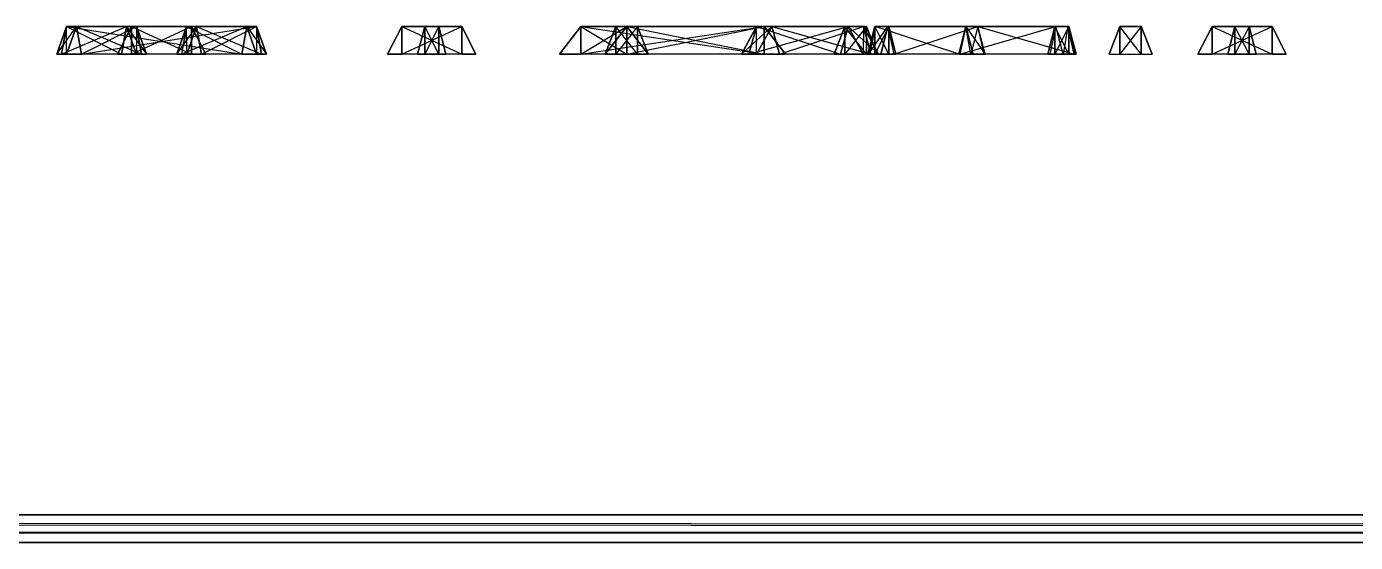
# Model space of a CAD drawing. Extents: x -3500 to 3500, y -22 to 22.
# Drawn here: x -924.1 to -810.4, y -22 to 22 of the extents above; entities that cross this region are included whole.
import ezdxf

# ---------------------------------------------------------------- set-up
doc = ezdxf.new("R2010")
doc.units = 0
doc.layers.add('UB3D', color=1, linetype='CONTINUOUS')

msp = doc.modelspace()

# ---------------------------------------------------------------- linework, layer by layer
at = {"layer": 'UB3D', "color": 2}
for points in [[(-921.570157, 19.685039, -1532.709843), (-921.14748, 19.685039, -1531.431929), (-920.720827, 22.047244, -1531.856614)], [(-920.717008, 19.685039, -1533.559134), (-921.570157, 19.685039, -1532.709843), (-919.867677, 22.047244, -1532.705906)], [(-921.570157, 19.685039, -1532.709843), (-919.867677, 22.047244, -1532.705906), (-920.720827, 22.047244, -1531.856614)], [(-921.570157, 19.685039, -1548.188976), (-921.14748, 19.685039, -1546.911063), (-920.720827, 22.047244, -1547.335748)], [(-920.717008, 19.685039, -1549.038268), (-921.570157, 19.685039, -1548.188976), (-919.867677, 22.047244, -1548.185039)], [(-921.570157, 19.685039, -1548.188976), (-919.867677, 22.047244, -1548.185039), (-920.720827, 22.047244, -1547.335748)], [(-921.570157, 19.685039, -1547.33185), (-920.720827, 22.047244, -1548.185039), (-921.147441, 19.685039, -1548.609724)], [(-921.570157, 19.685039, -1547.33185), (-920.717008, 19.685039, -1546.482559), (-920.720827, 22.047244, -1548.185039)], [(-921.14748, 19.685039, -1531.431929), (-920.720827, 22.047244, -1531.856614), (-916.01126, 19.685039, -1526.272205)], [(-921.14748, 19.685039, -1546.911063), (-920.720827, 22.047244, -1547.335748), (-905.73878, 19.685039, -1531.431929)], [(-920.720827, 22.047244, -1548.185039), (-921.147441, 19.685039, -1548.609724), (-915.584606, 22.047244, -1553.344724)], [(-921.147441, 19.685039, -1548.609724), (-915.584606, 22.047244, -1553.344724), (-916.01122, 19.685039, -1553.769409)], [(-920.720827, 22.047244, -1531.856614), (-916.01126, 19.685039, -1526.272205), (-915.584606, 22.047244, -1526.69689)], [(-919.867677, 22.047244, -1532.705906), (-920.720827, 22.047244, -1531.856614), (-914.731457, 22.047244, -1527.546181)], [(-920.720827, 22.047244, -1531.856614), (-914.731457, 22.047244, -1527.546181), (-915.584606, 22.047244, -1526.69689)], [(-920.720827, 22.047244, -1547.335748), (-905.73878, 19.685039, -1531.431929), (-905.312126, 22.047244, -1531.856614)], [(-919.867677, 22.047244, -1548.185039), (-920.720827, 22.047244, -1547.335748), (-904.458976, 22.047244, -1532.705906)], [(-920.720827, 22.047244, -1547.335748), (-904.458976, 22.047244, -1532.705906), (-905.312126, 22.047244, -1531.856614)], [(-920.717008, 19.685039, -1546.482559), (-920.720827, 22.047244, -1548.185039), (-919.867677, 22.047244, -1547.335748)], [(-920.720827, 22.047244, -1548.185039), (-919.867677, 22.047244, -1547.335748), (-915.584606, 22.047244, -1553.344724)], [(-920.717008, 19.685039, -1533.559134), (-919.867677, 22.047244, -1532.705906), (-919.441024, 19.685039, -1533.130591)], [(-920.717008, 19.685039, -1549.038268), (-919.867677, 22.047244, -1548.185039), (-919.441024, 19.685039, -1548.609724)], [(-920.717008, 19.685039, -1546.482559), (-919.441063, 19.685039, -1546.911063), (-919.867677, 22.047244, -1547.335748)], [(-919.867677, 22.047244, -1532.705906), (-919.441024, 19.685039, -1533.130591), (-914.731457, 22.047244, -1527.546181)], [(-919.867677, 22.047244, -1548.185039), (-919.441024, 19.685039, -1548.609724), (-904.458976, 22.047244, -1532.705906)], [(-919.441063, 19.685039, -1546.911063), (-919.867677, 22.047244, -1547.335748), (-914.304843, 19.685039, -1552.070748)], [(-919.867677, 22.047244, -1547.335748), (-914.304843, 19.685039, -1552.070748), (-914.731457, 22.047244, -1552.495433)], [(-919.867677, 22.047244, -1547.335748), (-915.584606, 22.047244, -1553.344724), (-914.731457, 22.047244, -1552.495433)], [(-919.441024, 19.685039, -1533.130591), (-914.731457, 22.047244, -1527.546181), (-914.304803, 19.685039, -1527.970866)], [(-919.441024, 19.685039, -1548.609724), (-904.458976, 22.047244, -1532.705906), (-904.032323, 19.685039, -1533.130591)], [(-916.361929, 19.685039, -1527.723465), (-915.158031, 22.047244, -1527.723465), (-915.158031, 19.685039, -1528.325433)], [(-916.361929, 19.685039, -1526.519606), (-915.158031, 19.685039, -1525.917638), (-915.158031, 22.047244, -1526.519606)], [(-916.361929, 19.685039, -1527.723465), (-916.361929, 19.685039, -1526.519606), (-915.158031, 22.047244, -1527.723465)], [(-916.361929, 19.685039, -1526.519606), (-915.158031, 22.047244, -1527.723465), (-915.158031, 22.047244, -1526.519606)], [(-916.361929, 19.685039, -1553.522008), (-915.158031, 22.047244, -1553.522008), (-915.158031, 19.685039, -1554.123976)], [(-916.361929, 19.685039, -1552.31815), (-915.158031, 19.685039, -1551.716181), (-915.158031, 22.047244, -1552.31815)], [(-916.361929, 19.685039, -1553.522008), (-916.361929, 19.685039, -1552.31815), (-915.158031, 22.047244, -1553.522008)], [(-916.361929, 19.685039, -1552.31815), (-915.158031, 22.047244, -1553.522008), (-915.158031, 22.047244, -1552.31815)], [(-916.01126, 19.685039, -1526.272205), (-915.584606, 22.047244, -1526.69689), (-914.735276, 19.685039, -1525.843661)], [(-915.584606, 22.047244, -1553.344724), (-916.01122, 19.685039, -1553.769409), (-914.735276, 19.685039, -1554.197913)], [(-914.731457, 22.047244, -1527.546181), (-915.584606, 22.047244, -1526.69689), (-913.882126, 19.685039, -1526.692953)], [(-915.584606, 22.047244, -1526.69689), (-913.882126, 19.685039, -1526.692953), (-914.735276, 19.685039, -1525.843661)], [(-915.584606, 22.047244, -1553.344724), (-914.731457, 22.047244, -1552.495433), (-914.735276, 19.685039, -1554.197913)], [(-915.158031, 22.047244, -1527.723465), (-915.158031, 19.685039, -1528.325433), (-910.021772, 22.047244, -1527.723465)], [(-915.158031, 19.685039, -1528.325433), (-910.021772, 22.047244, -1527.723465), (-910.021772, 19.685039, -1528.325433)], [(-915.158031, 19.685039, -1525.917638), (-915.158031, 22.047244, -1526.519606), (-910.021772, 19.685039, -1525.917638)], [(-915.158031, 22.047244, -1526.519606), (-910.021772, 19.685039, -1525.917638), (-910.021772, 22.047244, -1526.519606)], [(-915.158031, 22.047244, -1527.723465), (-915.158031, 22.047244, -1526.519606), (-910.021772, 22.047244, -1527.723465)], [(-915.158031, 22.047244, -1526.519606), (-910.021772, 22.047244, -1527.723465), (-910.021772, 22.047244, -1526.519606)], [(-915.158031, 22.047244, -1553.522008), (-915.158031, 19.685039, -1554.123976), (-910.021772, 22.047244, -1553.522008)], [(-915.158031, 19.685039, -1554.123976), (-910.021772, 22.047244, -1553.522008), (-910.021772, 19.685039, -1554.123976)], [(-915.158031, 19.685039, -1551.716181), (-915.158031, 22.047244, -1552.31815), (-910.021772, 19.685039, -1551.716181)], [(-915.158031, 22.047244, -1552.31815), (-910.021772, 19.685039, -1551.716181), (-910.021772, 22.047244, -1552.31815)], [(-915.158031, 22.047244, -1553.522008), (-915.158031, 22.047244, -1552.31815), (-910.021772, 22.047244, -1553.522008)], [(-915.158031, 22.047244, -1552.31815), (-910.021772, 22.047244, -1553.522008), (-910.021772, 22.047244, -1552.31815)], [(-914.731457, 22.047244, -1552.495433), (-914.735276, 19.685039, -1554.197913), (-913.882126, 19.685039, -1553.348622)], [(-914.731457, 22.047244, -1527.546181), (-914.304803, 19.685039, -1527.970866), (-913.882126, 19.685039, -1526.692953)], [(-914.304843, 19.685039, -1552.070748), (-914.731457, 22.047244, -1552.495433), (-913.882126, 19.685039, -1553.348622)], [(-911.297677, 19.685039, -1526.692953), (-910.448346, 22.047244, -1527.546181), (-910.875, 19.685039, -1527.970866)], [(-911.297677, 19.685039, -1526.692953), (-910.444528, 19.685039, -1525.843661), (-910.448346, 22.047244, -1527.546181)], [(-911.297677, 19.685039, -1553.348622), (-910.874961, 19.685039, -1552.070748), (-910.448346, 22.047244, -1552.495433)], [(-910.444528, 19.685039, -1554.197913), (-911.297677, 19.685039, -1553.348622), (-909.595197, 22.047244, -1553.344724)], [(-911.297677, 19.685039, -1553.348622), (-909.595197, 22.047244, -1553.344724), (-910.448346, 22.047244, -1552.495433)], [(-910.448346, 22.047244, -1527.546181), (-910.875, 19.685039, -1527.970866), (-905.312126, 22.047244, -1532.705906)], [(-910.875, 19.685039, -1527.970866), (-905.312126, 22.047244, -1532.705906), (-905.73878, 19.685039, -1533.130591)], [(-910.874961, 19.685039, -1552.070748), (-910.448346, 22.047244, -1552.495433), (-905.73874, 19.685039, -1546.911063)], [(-910.444528, 19.685039, -1525.843661), (-910.448346, 22.047244, -1527.546181), (-909.595197, 22.047244, -1526.69689)], [(-910.448346, 22.047244, -1527.546181), (-909.595197, 22.047244, -1526.69689), (-905.312126, 22.047244, -1532.705906)], [(-910.448346, 22.047244, -1552.495433), (-905.73874, 19.685039, -1546.911063), (-905.312126, 22.047244, -1547.335748)], [(-909.595197, 22.047244, -1553.344724), (-910.448346, 22.047244, -1552.495433), (-904.458976, 22.047244, -1548.185039)], [(-910.448346, 22.047244, -1552.495433), (-904.458976, 22.047244, -1548.185039), (-905.312126, 22.047244, -1547.335748)], [(-910.444528, 19.685039, -1525.843661), (-909.168543, 19.685039, -1526.272205), (-909.595197, 22.047244, -1526.69689)], [(-910.444528, 19.685039, -1554.197913), (-909.595197, 22.047244, -1553.344724), (-909.168583, 19.685039, -1553.769409)], [(-910.021772, 22.047244, -1527.723465), (-910.021772, 19.685039, -1528.325433), (-908.817874, 19.685039, -1527.723465)], [(-910.021772, 19.685039, -1525.917638), (-910.021772, 22.047244, -1526.519606), (-908.817874, 19.685039, -1526.519606)], [(-910.021772, 22.047244, -1527.723465), (-910.021772, 22.047244, -1526.519606), (-908.817874, 19.685039, -1527.723465)], [(-910.021772, 22.047244, -1526.519606), (-908.817874, 19.685039, -1527.723465), (-908.817874, 19.685039, -1526.519606)], [(-910.021772, 22.047244, -1553.522008), (-910.021772, 19.685039, -1554.123976), (-908.817874, 19.685039, -1553.522008)], [(-910.021772, 19.685039, -1551.716181), (-910.021772, 22.047244, -1552.31815), (-908.817874, 19.685039, -1552.31815)], [(-910.021772, 22.047244, -1553.522008), (-910.021772, 22.047244, -1552.31815), (-908.817874, 19.685039, -1553.522008)], [(-910.021772, 22.047244, -1552.31815), (-908.817874, 19.685039, -1553.522008), (-908.817874, 19.685039, -1552.31815)], [(-909.168543, 19.685039, -1526.272205), (-909.595197, 22.047244, -1526.69689), (-904.032323, 19.685039, -1531.431929)], [(-909.595197, 22.047244, -1526.69689), (-904.032323, 19.685039, -1531.431929), (-904.458976, 22.047244, -1531.856614)], [(-909.595197, 22.047244, -1526.69689), (-905.312126, 22.047244, -1532.705906), (-904.458976, 22.047244, -1531.856614)], [(-909.595197, 22.047244, -1553.344724), (-909.168583, 19.685039, -1553.769409), (-904.458976, 22.047244, -1548.185039)], [(-909.168583, 19.685039, -1553.769409), (-904.458976, 22.047244, -1548.185039), (-904.032362, 19.685039, -1548.609724)], [(-905.312126, 22.047244, -1532.705906), (-905.73878, 19.685039, -1533.130591), (-904.462795, 19.685039, -1533.559134)], [(-905.73878, 19.685039, -1531.431929), (-905.312126, 22.047244, -1531.856614), (-904.462795, 19.685039, -1531.003386)], [(-905.73874, 19.685039, -1546.911063), (-905.312126, 22.047244, -1547.335748), (-904.462795, 19.685039, -1546.482559)], [(-905.312126, 22.047244, -1532.705906), (-904.458976, 22.047244, -1531.856614), (-904.462795, 19.685039, -1533.559134)], [(-904.458976, 22.047244, -1532.705906), (-905.312126, 22.047244, -1531.856614), (-903.609646, 19.685039, -1531.852677)], [(-905.312126, 22.047244, -1531.856614), (-903.609646, 19.685039, -1531.852677), (-904.462795, 19.685039, -1531.003386)], [(-904.458976, 22.047244, -1548.185039), (-905.312126, 22.047244, -1547.335748), (-903.609646, 19.685039, -1547.33185)], [(-905.312126, 22.047244, -1547.335748), (-903.609646, 19.685039, -1547.33185), (-904.462795, 19.685039, -1546.482559)], [(-904.458976, 22.047244, -1531.856614), (-904.462795, 19.685039, -1533.559134), (-903.609646, 19.685039, -1532.709843)], [(-904.032323, 19.685039, -1531.431929), (-904.458976, 22.047244, -1531.856614), (-903.609646, 19.685039, -1532.709843)], [(-904.458976, 22.047244, -1532.705906), (-904.032323, 19.685039, -1533.130591), (-903.609646, 19.685039, -1531.852677)], [(-904.458976, 22.047244, -1548.185039), (-904.032362, 19.685039, -1548.609724), (-903.609646, 19.685039, -1547.33185)], [(-893.248858, 19.685039, -1527.723465), (-892.044961, 22.047244, -1527.723465), (-892.044961, 19.685039, -1528.325433)], [(-893.248858, 19.685039, -1526.519606), (-892.044961, 19.685039, -1525.917638), (-892.044961, 22.047244, -1526.519606)], [(-893.248858, 19.685039, -1527.723465), (-893.248858, 19.685039, -1526.519606), (-892.044961, 22.047244, -1527.723465)], [(-893.248858, 19.685039, -1526.519606), (-892.044961, 22.047244, -1527.723465), (-892.044961, 22.047244, -1526.519606)], [(-893.248858, 19.685039, -1553.522008), (-892.044961, 22.047244, -1553.522008), (-892.044961, 19.685039, -1554.123976)], [(-893.248858, 19.685039, -1552.31815), (-892.044961, 19.685039, -1551.716181), (-892.044961, 22.047244, -1552.31815)], [(-893.248858, 19.685039, -1553.522008), (-893.248858, 19.685039, -1552.31815), (-892.044961, 22.047244, -1553.522008)], [(-893.248858, 19.685039, -1552.31815), (-892.044961, 22.047244, -1553.522008), (-892.044961, 22.047244, -1552.31815)], [(-892.044961, 22.047244, -1527.723465), (-892.044961, 19.685039, -1528.325433), (-886.908701, 22.047244, -1527.723465)], [(-892.044961, 19.685039, -1528.325433), (-886.908701, 22.047244, -1527.723465), (-886.908701, 19.685039, -1528.325433)], [(-892.044961, 19.685039, -1525.917638), (-892.044961, 22.047244, -1526.519606), (-886.908701, 19.685039, -1525.917638)], [(-892.044961, 22.047244, -1526.519606), (-886.908701, 19.685039, -1525.917638), (-886.908701, 22.047244, -1526.519606)], [(-892.044961, 22.047244, -1527.723465), (-892.044961, 22.047244, -1526.519606), (-886.908701, 22.047244, -1527.723465)], [(-892.044961, 22.047244, -1526.519606), (-886.908701, 22.047244, -1527.723465), (-886.908701, 22.047244, -1526.519606)], [(-892.044961, 22.047244, -1553.522008), (-892.044961, 19.685039, -1554.123976), (-886.908701, 22.047244, -1553.522008)], [(-892.044961, 19.685039, -1554.123976), (-886.908701, 22.047244, -1553.522008), (-886.908701, 19.685039, -1554.123976)], [(-892.044961, 19.685039, -1551.716181), (-892.044961, 22.047244, -1552.31815), (-886.908701, 19.685039, -1551.716181)], [(-892.044961, 22.047244, -1552.31815), (-886.908701, 19.685039, -1551.716181), (-886.908701, 22.047244, -1552.31815)], [(-892.044961, 22.047244, -1553.522008), (-892.044961, 22.047244, -1552.31815), (-886.908701, 22.047244, -1553.522008)], [(-892.044961, 22.047244, -1552.31815), (-886.908701, 22.047244, -1553.522008), (-886.908701, 22.047244, -1552.31815)], [(-890.07878, 19.685039, -1525.917638), (-890.07878, 22.047244, -1527.121535), (-890.680748, 19.685039, -1527.121535)], [(-890.07878, 22.047244, -1527.121535), (-890.680748, 19.685039, -1527.121535), (-890.07878, 22.047244, -1552.920079)], [(-890.680748, 19.685039, -1527.121535), (-890.07878, 22.047244, -1552.920079), (-890.680748, 19.685039, -1552.920079)], [(-890.07878, 22.047244, -1552.920079), (-890.680748, 19.685039, -1552.920079), (-890.07878, 19.685039, -1554.123976)], [(-890.07878, 19.685039, -1525.917638), (-888.874921, 19.685039, -1525.917638), (-890.07878, 22.047244, -1527.121535)], [(-888.874921, 19.685039, -1525.917638), (-890.07878, 22.047244, -1527.121535), (-888.874921, 22.047244, -1527.121535)], [(-890.07878, 22.047244, -1527.121535), (-888.874921, 22.047244, -1527.121535), (-890.07878, 22.047244, -1552.920079)], [(-888.874921, 22.047244, -1527.121535), (-890.07878, 22.047244, -1552.920079), (-888.874921, 22.047244, -1552.920079)], [(-890.07878, 22.047244, -1552.920079), (-888.874921, 22.047244, -1552.920079), (-890.07878, 19.685039, -1554.123976)], [(-888.874921, 22.047244, -1552.920079), (-890.07878, 19.685039, -1554.123976), (-888.874921, 19.685039, -1554.123976)], [(-888.874921, 19.685039, -1525.917638), (-888.272953, 19.685039, -1527.121535), (-888.874921, 22.047244, -1527.121535)], [(-888.272953, 19.685039, -1527.121535), (-888.874921, 22.047244, -1527.121535), (-888.272953, 19.685039, -1552.920079)], [(-888.874921, 22.047244, -1527.121535), (-888.272953, 19.685039, -1552.920079), (-888.874921, 22.047244, -1552.920079)], [(-888.272953, 19.685039, -1552.920079), (-888.874921, 22.047244, -1552.920079), (-888.874921, 19.685039, -1554.123976)], [(-886.908701, 22.047244, -1527.723465), (-886.908701, 19.685039, -1528.325433), (-885.704803, 19.685039, -1527.723465)], [(-886.908701, 19.685039, -1525.917638), (-886.908701, 22.047244, -1526.519606), (-885.704803, 19.685039, -1526.519606)], [(-886.908701, 22.047244, -1527.723465), (-886.908701, 22.047244, -1526.519606), (-885.704803, 19.685039, -1527.723465)], [(-886.908701, 22.047244, -1526.519606), (-885.704803, 19.685039, -1527.723465), (-885.704803, 19.685039, -1526.519606)], [(-886.908701, 22.047244, -1553.522008), (-886.908701, 19.685039, -1554.123976), (-885.704803, 19.685039, -1553.522008)], [(-886.908701, 19.685039, -1551.716181), (-886.908701, 22.047244, -1552.31815), (-885.704803, 19.685039, -1552.31815)], [(-886.908701, 22.047244, -1553.522008), (-886.908701, 22.047244, -1552.31815), (-885.704803, 19.685039, -1553.522008)], [(-886.908701, 22.047244, -1552.31815), (-885.704803, 19.685039, -1553.522008), (-885.704803, 19.685039, -1552.31815)], [(-878.547677, 19.685039, 1289.94752), (-876.710433, 22.047244, 1289.94752), (-876.710433, 19.685039, 1289.028898)], [(-878.547677, 19.685039, 1291.784764), (-876.710433, 19.685039, 1292.703386), (-876.710433, 22.047244, 1291.784764)], [(-878.547677, 19.685039, 1289.94752), (-878.547677, 19.685039, 1291.784764), (-876.710433, 22.047244, 1289.94752)], [(-878.547677, 19.685039, 1291.784764), (-876.710433, 22.047244, 1289.94752), (-876.710433, 22.047244, 1291.784764)], [(-878.547677, 19.685039, 1250.577441), (-876.710433, 22.047244, 1250.577441), (-876.710433, 19.685039, 1249.658819)], [(-878.547677, 19.685039, 1252.414685), (-876.710433, 19.685039, 1253.333307), (-876.710433, 22.047244, 1252.414685)], [(-878.547677, 19.685039, 1250.577441), (-878.547677, 19.685039, 1252.414685), (-876.710433, 22.047244, 1250.577441)], [(-878.547677, 19.685039, 1252.414685), (-876.710433, 22.047244, 1250.577441), (-876.710433, 22.047244, 1252.414685)], [(-876.710433, 22.047244, 1289.94752), (-876.710433, 19.685039, 1289.028898), (-861.032402, 22.047244, 1289.94752)], [(-876.710433, 19.685039, 1289.028898), (-861.032402, 22.047244, 1289.94752), (-861.032402, 19.685039, 1289.028898)], [(-876.710433, 19.685039, 1292.703386), (-876.710433, 22.047244, 1291.784764), (-861.032402, 19.685039, 1292.703386)], [(-876.710433, 22.047244, 1291.784764), (-861.032402, 19.685039, 1292.703386), (-861.032402, 22.047244, 1291.784764)], [(-876.710433, 22.047244, 1289.94752), (-876.710433, 22.047244, 1291.784764), (-861.032402, 22.047244, 1289.94752)], [(-876.710433, 22.047244, 1291.784764), (-861.032402, 22.047244, 1289.94752), (-861.032402, 22.047244, 1291.784764)], [(-876.710433, 22.047244, 1250.577441), (-876.710433, 19.685039, 1249.658819), (-872.790906, 22.047244, 1250.577441)], [(-876.710433, 19.685039, 1249.658819), (-872.790906, 22.047244, 1250.577441), (-872.790906, 19.685039, 1249.658819)], [(-876.710433, 19.685039, 1253.333307), (-876.710433, 22.047244, 1252.414685), (-872.790906, 19.685039, 1253.333307)], [(-876.710433, 22.047244, 1252.414685), (-872.790906, 19.685039, 1253.333307), (-872.790906, 22.047244, 1252.414685)], [(-876.710433, 22.047244, 1250.577441), (-876.710433, 22.047244, 1252.414685), (-872.790906, 22.047244, 1250.577441)], [(-876.710433, 22.047244, 1252.414685), (-872.790906, 22.047244, 1250.577441), (-872.790906, 22.047244, 1252.414685)], [(-874.62815, 19.685039, 1250.577441), (-872.790906, 22.047244, 1250.577441), (-872.790906, 19.685039, 1249.658819)], [(-874.62815, 19.685039, 1252.414685), (-872.790906, 19.685039, 1253.333307), (-872.790906, 22.047244, 1252.414685)], [(-874.62815, 19.685039, 1250.577441), (-874.62815, 19.685039, 1252.414685), (-872.790906, 22.047244, 1250.577441)], [(-874.62815, 19.685039, 1252.414685), (-872.790906, 22.047244, 1250.577441), (-872.790906, 22.047244, 1252.414685)], [(-874.62815, 19.685039, 1270.26248), (-872.790906, 22.047244, 1270.26248), (-872.790906, 19.685039, 1269.343858)], [(-874.62815, 19.685039, 1272.099724), (-872.790906, 19.685039, 1273.018346), (-872.790906, 22.047244, 1272.099724)], [(-874.62815, 19.685039, 1270.26248), (-874.62815, 19.685039, 1272.099724), (-872.790906, 22.047244, 1270.26248)], [(-874.62815, 19.685039, 1272.099724), (-872.790906, 22.047244, 1270.26248), (-872.790906, 22.047244, 1272.099724)], [(-873.709528, 19.685039, 1292.703386), (-873.709528, 22.047244, 1290.866142), (-874.62815, 19.685039, 1290.866142)], [(-873.709528, 22.047244, 1290.866142), (-874.62815, 19.685039, 1290.866142), (-873.709528, 22.047244, 1251.496063)], [(-874.62815, 19.685039, 1290.866142), (-873.709528, 22.047244, 1251.496063), (-874.62815, 19.685039, 1251.496063)], [(-873.709528, 22.047244, 1251.496063), (-874.62815, 19.685039, 1251.496063), (-873.709528, 19.685039, 1249.658819)], [(-873.709528, 19.685039, 1292.703386), (-871.872283, 19.685039, 1292.703386), (-873.709528, 22.047244, 1290.866142)], [(-871.872283, 19.685039, 1292.703386), (-873.709528, 22.047244, 1290.866142), (-871.872283, 22.047244, 1290.866142)], [(-873.709528, 22.047244, 1290.866142), (-871.872283, 22.047244, 1290.866142), (-873.709528, 22.047244, 1251.496063)], [(-871.872283, 22.047244, 1290.866142), (-873.709528, 22.047244, 1251.496063), (-871.872283, 22.047244, 1251.496063)], [(-873.709528, 22.047244, 1251.496063), (-871.872283, 22.047244, 1251.496063), (-873.709528, 19.685039, 1249.658819)], [(-871.872283, 22.047244, 1251.496063), (-873.709528, 19.685039, 1249.658819), (-871.872283, 19.685039, 1249.658819)], [(-872.790906, 22.047244, 1250.577441), (-872.790906, 19.685039, 1249.658819), (-861.032402, 22.047244, 1250.577441)], [(-872.790906, 19.685039, 1249.658819), (-861.032402, 22.047244, 1250.577441), (-861.032402, 19.685039, 1249.658819)], [(-872.790906, 19.685039, 1253.333307), (-872.790906, 22.047244, 1252.414685), (-861.032402, 19.685039, 1253.333307)], [(-872.790906, 22.047244, 1252.414685), (-861.032402, 19.685039, 1253.333307), (-861.032402, 22.047244, 1252.414685)], [(-872.790906, 22.047244, 1250.577441), (-872.790906, 22.047244, 1252.414685), (-861.032402, 22.047244, 1250.577441)], [(-872.790906, 22.047244, 1252.414685), (-861.032402, 22.047244, 1250.577441), (-861.032402, 22.047244, 1252.414685)], [(-872.790906, 22.047244, 1250.577441), (-872.790906, 19.685039, 1249.658819), (-870.953661, 19.685039, 1250.577441)], [(-872.790906, 19.685039, 1253.333307), (-872.790906, 22.047244, 1252.414685), (-870.953661, 19.685039, 1252.414685)], [(-872.790906, 22.047244, 1250.577441), (-872.790906, 22.047244, 1252.414685), (-870.953661, 19.685039, 1250.577441)], [(-872.790906, 22.047244, 1252.414685), (-870.953661, 19.685039, 1250.577441), (-870.953661, 19.685039, 1252.414685)], [(-872.790906, 22.047244, 1270.26248), (-872.790906, 19.685039, 1269.343858), (-861.032402, 22.047244, 1270.26248)], [(-872.790906, 19.685039, 1269.343858), (-861.032402, 22.047244, 1270.26248), (-861.032402, 19.685039, 1269.343858)], [(-872.790906, 19.685039, 1273.018346), (-872.790906, 22.047244, 1272.099724), (-861.032402, 19.685039, 1273.018346)], [(-872.790906, 22.047244, 1272.099724), (-861.032402, 19.685039, 1273.018346), (-861.032402, 22.047244, 1272.099724)], [(-872.790906, 22.047244, 1270.26248), (-872.790906, 22.047244, 1272.099724), (-861.032402, 22.047244, 1270.26248)], [(-872.790906, 22.047244, 1272.099724), (-861.032402, 22.047244, 1270.26248), (-861.032402, 22.047244, 1272.099724)], [(-871.872283, 19.685039, 1292.703386), (-870.953661, 19.685039, 1290.866142), (-871.872283, 22.047244, 1290.866142)], [(-870.953661, 19.685039, 1290.866142), (-871.872283, 22.047244, 1290.866142), (-870.953661, 19.685039, 1251.496063)], [(-871.872283, 22.047244, 1290.866142), (-870.953661, 19.685039, 1251.496063), (-871.872283, 22.047244, 1251.496063)], [(-870.953661, 19.685039, 1251.496063), (-871.872283, 22.047244, 1251.496063), (-871.872283, 19.685039, 1249.658819)], [(-862.979606, 19.685039, 1291.520039), (-861.683386, 22.047244, 1290.218031), (-862.334409, 19.685039, 1289.569921)], [(-862.979606, 19.685039, 1291.520039), (-861.677638, 19.685039, 1292.81626), (-861.683386, 22.047244, 1290.218031)], [(-862.979606, 19.685039, 1270.527205), (-862.334409, 19.685039, 1272.477323), (-861.683386, 22.047244, 1271.829213)], [(-861.677638, 19.685039, 1269.230984), (-862.979606, 19.685039, 1270.527205), (-860.381417, 22.047244, 1270.532992)], [(-862.979606, 19.685039, 1270.527205), (-860.381417, 22.047244, 1270.532992), (-861.683386, 22.047244, 1271.829213)], [(-862.979606, 19.685039, 1271.835), (-861.683386, 22.047244, 1270.532992), (-862.334409, 19.685039, 1269.884882)], [(-862.979606, 19.685039, 1271.835), (-861.677638, 19.685039, 1273.13122), (-861.683386, 22.047244, 1270.532992)], [(-862.979606, 19.685039, 1250.842165), (-862.334409, 19.685039, 1252.792283), (-861.683386, 22.047244, 1252.144173)], [(-861.677638, 19.685039, 1249.545945), (-862.979606, 19.685039, 1250.842165), (-860.381417, 22.047244, 1250.847953)], [(-862.979606, 19.685039, 1250.842165), (-860.381417, 22.047244, 1250.847953), (-861.683386, 22.047244, 1252.144173)], [(-861.683386, 22.047244, 1290.218031), (-862.334409, 19.685039, 1289.569921), (-853.84437, 22.047244, 1282.344016)], [(-862.334409, 19.685039, 1289.569921), (-853.84437, 22.047244, 1282.344016), (-854.495394, 19.685039, 1281.695906)], [(-862.334409, 19.685039, 1272.477323), (-861.683386, 22.047244, 1271.829213), (-854.495394, 19.685039, 1280.351339)], [(-861.683386, 22.047244, 1270.532992), (-862.334409, 19.685039, 1269.884882), (-853.84437, 22.047244, 1262.658976)], [(-862.334409, 19.685039, 1269.884882), (-853.84437, 22.047244, 1262.658976), (-854.495394, 19.685039, 1262.010866)], [(-862.334409, 19.685039, 1252.792283), (-861.683386, 22.047244, 1252.144173), (-854.495394, 19.685039, 1260.666299)], [(-861.677638, 19.685039, 1292.81626), (-861.683386, 22.047244, 1290.218031), (-860.381417, 22.047244, 1291.514252)], [(-861.683386, 22.047244, 1290.218031), (-860.381417, 22.047244, 1291.514252), (-853.84437, 22.047244, 1282.344016)], [(-861.683386, 22.047244, 1271.829213), (-854.495394, 19.685039, 1280.351339), (-853.84437, 22.047244, 1279.703228)], [(-860.381417, 22.047244, 1270.532992), (-861.683386, 22.047244, 1271.829213), (-852.542402, 22.047244, 1278.407008)], [(-861.683386, 22.047244, 1271.829213), (-852.542402, 22.047244, 1278.407008), (-853.84437, 22.047244, 1279.703228)], [(-861.677638, 19.685039, 1273.13122), (-861.683386, 22.047244, 1270.532992), (-860.381417, 22.047244, 1271.829213)], [(-861.683386, 22.047244, 1270.532992), (-860.381417, 22.047244, 1271.829213), (-853.84437, 22.047244, 1262.658976)], [(-861.683386, 22.047244, 1252.144173), (-854.495394, 19.685039, 1260.666299), (-853.84437, 22.047244, 1260.018189)], [(-860.381417, 22.047244, 1250.847953), (-861.683386, 22.047244, 1252.144173), (-852.542402, 22.047244, 1258.721969)], [(-861.683386, 22.047244, 1252.144173), (-852.542402, 22.047244, 1258.721969), (-853.84437, 22.047244, 1260.018189)], [(-861.677638, 19.685039, 1292.81626), (-859.730394, 19.685039, 1292.162362), (-860.381417, 22.047244, 1291.514252)], [(-861.677638, 19.685039, 1269.230984), (-860.381417, 22.047244, 1270.532992), (-859.730394, 19.685039, 1269.884882)], [(-861.677638, 19.685039, 1273.13122), (-859.730394, 19.685039, 1272.477323), (-860.381417, 22.047244, 1271.829213)], [(-861.677638, 19.685039, 1249.545945), (-860.381417, 22.047244, 1250.847953), (-859.730394, 19.685039, 1250.199843)], [(-861.032402, 22.047244, 1289.94752), (-861.032402, 19.685039, 1289.028898), (-859.195157, 19.685039, 1289.94752)], [(-861.032402, 19.685039, 1292.703386), (-861.032402, 22.047244, 1291.784764), (-859.195157, 19.685039, 1291.784764)], [(-861.032402, 22.047244, 1289.94752), (-861.032402, 22.047244, 1291.784764), (-859.195157, 19.685039, 1289.94752)], [(-861.032402, 22.047244, 1291.784764), (-859.195157, 19.685039, 1289.94752), (-859.195157, 19.685039, 1291.784764)], [(-861.032402, 22.047244, 1250.577441), (-861.032402, 19.685039, 1249.658819), (-859.195157, 19.685039, 1250.577441)], [(-861.032402, 19.685039, 1253.333307), (-861.032402, 22.047244, 1252.414685), (-859.195157, 19.685039, 1252.414685)], [(-861.032402, 22.047244, 1250.577441), (-861.032402, 22.047244, 1252.414685), (-859.195157, 19.685039, 1250.577441)], [(-861.032402, 22.047244, 1252.414685), (-859.195157, 19.685039, 1250.577441), (-859.195157, 19.685039, 1252.414685)], [(-861.032402, 22.047244, 1270.26248), (-861.032402, 19.685039, 1269.343858), (-859.195157, 19.685039, 1270.26248)], [(-861.032402, 19.685039, 1273.018346), (-861.032402, 22.047244, 1272.099724), (-859.195157, 19.685039, 1272.099724)], [(-861.032402, 22.047244, 1270.26248), (-861.032402, 22.047244, 1272.099724), (-859.195157, 19.685039, 1270.26248)], [(-861.032402, 22.047244, 1272.099724), (-859.195157, 19.685039, 1270.26248), (-859.195157, 19.685039, 1272.099724)], [(-859.730394, 19.685039, 1292.162362), (-860.381417, 22.047244, 1291.514252), (-851.891378, 19.685039, 1284.288346)], [(-860.381417, 22.047244, 1291.514252), (-851.891378, 19.685039, 1284.288346), (-852.542402, 22.047244, 1283.640236)], [(-860.381417, 22.047244, 1291.514252), (-853.84437, 22.047244, 1282.344016), (-852.542402, 22.047244, 1283.640236)], [(-860.381417, 22.047244, 1270.532992), (-859.730394, 19.685039, 1269.884882), (-852.542402, 22.047244, 1278.407008)], [(-859.730394, 19.685039, 1272.477323), (-860.381417, 22.047244, 1271.829213), (-851.891378, 19.685039, 1264.603307)], [(-860.381417, 22.047244, 1271.829213), (-851.891378, 19.685039, 1264.603307), (-852.542402, 22.047244, 1263.955197)], [(-860.381417, 22.047244, 1271.829213), (-853.84437, 22.047244, 1262.658976), (-852.542402, 22.047244, 1263.955197)], [(-860.381417, 22.047244, 1250.847953), (-859.730394, 19.685039, 1250.199843), (-852.542402, 22.047244, 1258.721969)], [(-859.730394, 19.685039, 1269.884882), (-852.542402, 22.047244, 1278.407008), (-851.891378, 19.685039, 1277.758898)], [(-859.730394, 19.685039, 1250.199843), (-852.542402, 22.047244, 1258.721969), (-851.891378, 19.685039, 1258.073858)], [(-854.112008, 19.685039, 1284.82937), (-854.112008, 22.047244, 1282.992126), (-855.03063, 19.685039, 1282.992126)], [(-854.112008, 22.047244, 1282.992126), (-855.03063, 19.685039, 1282.992126), (-854.112008, 22.047244, 1279.055118)], [(-855.03063, 19.685039, 1282.992126), (-854.112008, 22.047244, 1279.055118), (-855.03063, 19.685039, 1279.055118)], [(-854.112008, 22.047244, 1279.055118), (-855.03063, 19.685039, 1279.055118), (-854.112008, 19.685039, 1277.217874)], [(-854.112008, 19.685039, 1265.144331), (-854.112008, 22.047244, 1263.307087), (-855.03063, 19.685039, 1263.307087)], [(-854.112008, 22.047244, 1263.307087), (-855.03063, 19.685039, 1263.307087), (-854.112008, 22.047244, 1259.370079)], [(-855.03063, 19.685039, 1263.307087), (-854.112008, 22.047244, 1259.370079), (-855.03063, 19.685039, 1259.370079)], [(-854.112008, 22.047244, 1259.370079), (-855.03063, 19.685039, 1259.370079), (-854.112008, 19.685039, 1257.532835)], [(-853.84437, 22.047244, 1282.344016), (-854.495394, 19.685039, 1281.695906), (-852.54815, 19.685039, 1281.042008)], [(-854.495394, 19.685039, 1280.351339), (-853.84437, 22.047244, 1279.703228), (-852.54815, 19.685039, 1281.005236)], [(-853.84437, 22.047244, 1262.658976), (-854.495394, 19.685039, 1262.010866), (-852.54815, 19.685039, 1261.356969)], [(-854.495394, 19.685039, 1260.666299), (-853.84437, 22.047244, 1260.018189), (-852.54815, 19.685039, 1261.320197)], [(-854.112008, 19.685039, 1284.82937), (-852.274764, 19.685039, 1284.82937), (-854.112008, 22.047244, 1282.992126)], [(-852.274764, 19.685039, 1284.82937), (-854.112008, 22.047244, 1282.992126), (-852.274764, 22.047244, 1282.992126)], [(-854.112008, 22.047244, 1282.992126), (-852.274764, 22.047244, 1282.992126), (-854.112008, 22.047244, 1279.055118)], [(-852.274764, 22.047244, 1282.992126), (-854.112008, 22.047244, 1279.055118), (-852.274764, 22.047244, 1279.055118)], [(-854.112008, 22.047244, 1279.055118), (-852.274764, 22.047244, 1279.055118), (-854.112008, 19.685039, 1277.217874)], [(-852.274764, 22.047244, 1279.055118), (-854.112008, 19.685039, 1277.217874), (-852.274764, 19.685039, 1277.217874)], [(-854.112008, 19.685039, 1265.144331), (-852.274764, 19.685039, 1265.144331), (-854.112008, 22.047244, 1263.307087)], [(-852.274764, 19.685039, 1265.144331), (-854.112008, 22.047244, 1263.307087), (-852.274764, 22.047244, 1263.307087)], [(-854.112008, 22.047244, 1263.307087), (-852.274764, 22.047244, 1263.307087), (-854.112008, 22.047244, 1259.370079)], [(-852.274764, 22.047244, 1263.307087), (-854.112008, 22.047244, 1259.370079), (-852.274764, 22.047244, 1259.370079)], [(-854.112008, 22.047244, 1259.370079), (-852.274764, 22.047244, 1259.370079), (-854.112008, 19.685039, 1257.532835)], [(-852.274764, 22.047244, 1259.370079), (-854.112008, 19.685039, 1257.532835), (-852.274764, 19.685039, 1257.532835)], [(-853.84437, 22.047244, 1282.344016), (-852.542402, 22.047244, 1283.640236), (-852.54815, 19.685039, 1281.042008)], [(-852.542402, 22.047244, 1278.407008), (-853.84437, 22.047244, 1279.703228), (-851.246181, 19.685039, 1279.709016)], [(-853.84437, 22.047244, 1279.703228), (-851.246181, 19.685039, 1279.709016), (-852.54815, 19.685039, 1281.005236)], [(-853.84437, 22.047244, 1262.658976), (-852.542402, 22.047244, 1263.955197), (-852.54815, 19.685039, 1261.356969)], [(-852.542402, 22.047244, 1258.721969), (-853.84437, 22.047244, 1260.018189), (-851.246181, 19.685039, 1260.023976)], [(-853.84437, 22.047244, 1260.018189), (-851.246181, 19.685039, 1260.023976), (-852.54815, 19.685039, 1261.320197)], [(-852.542402, 22.047244, 1283.640236), (-852.54815, 19.685039, 1281.042008), (-851.246181, 19.685039, 1282.338228)], [(-852.542402, 22.047244, 1263.955197), (-852.54815, 19.685039, 1261.356969), (-851.246181, 19.685039, 1262.653189)], [(-851.891378, 19.685039, 1284.288346), (-852.542402, 22.047244, 1283.640236), (-851.246181, 19.685039, 1282.338228)], [(-852.542402, 22.047244, 1278.407008), (-851.891378, 19.685039, 1277.758898), (-851.246181, 19.685039, 1279.709016)], [(-851.891378, 19.685039, 1264.603307), (-852.542402, 22.047244, 1263.955197), (-851.246181, 19.685039, 1262.653189)], [(-852.542402, 22.047244, 1258.721969), (-851.891378, 19.685039, 1258.073858), (-851.246181, 19.685039, 1260.023976)], [(-852.274764, 19.685039, 1284.82937), (-851.356142, 19.685039, 1282.992126), (-852.274764, 22.047244, 1282.992126)], [(-851.356142, 19.685039, 1282.992126), (-852.274764, 22.047244, 1282.992126), (-851.356142, 19.685039, 1279.055118)], [(-852.274764, 22.047244, 1282.992126), (-851.356142, 19.685039, 1279.055118), (-852.274764, 22.047244, 1279.055118)], [(-851.356142, 19.685039, 1279.055118), (-852.274764, 22.047244, 1279.055118), (-852.274764, 19.685039, 1277.217874)], [(-852.274764, 19.685039, 1265.144331), (-851.356142, 19.685039, 1263.307087), (-852.274764, 22.047244, 1263.307087)], [(-851.356142, 19.685039, 1263.307087), (-852.274764, 22.047244, 1263.307087), (-851.356142, 19.685039, 1259.370079)], [(-852.274764, 22.047244, 1263.307087), (-851.356142, 19.685039, 1259.370079), (-852.274764, 22.047244, 1259.370079)], [(-851.356142, 19.685039, 1259.370079), (-852.274764, 22.047244, 1259.370079), (-852.274764, 19.685039, 1257.532835)], [(-851.556969, 19.685039, -1525.917638), (-851.556969, 22.047244, -1527.121535), (-852.158937, 19.685039, -1527.121535)], [(-851.556969, 22.047244, -1527.121535), (-852.158937, 19.685039, -1527.121535), (-851.556969, 22.047244, -1552.920079)], [(-852.158937, 19.685039, -1527.121535), (-851.556969, 22.047244, -1552.920079), (-852.158937, 19.685039, -1552.920079)], [(-851.556969, 22.047244, -1552.920079), (-852.158937, 19.685039, -1552.920079), (-851.556969, 19.685039, -1554.123976)], [(-852.089094, 19.685039, -1553.645039), (-851.988622, 19.685039, -1552.302756), (-851.471772, 22.047244, -1552.611457)], [(-851.05563, 19.685039, -1554.262283), (-852.089094, 19.685039, -1553.645039), (-850.438307, 22.047244, -1553.228701)], [(-852.089094, 19.685039, -1553.645039), (-850.438307, 22.047244, -1553.228701), (-851.471772, 22.047244, -1552.611457)], [(-851.988622, 19.685039, -1552.302756), (-851.471772, 22.047244, -1552.611457), (-844.284291, 19.685039, -1539.403504)], [(-851.556969, 19.685039, -1525.917638), (-850.35311, 19.685039, -1525.917638), (-851.556969, 22.047244, -1527.121535)], [(-850.35311, 19.685039, -1525.917638), (-851.556969, 22.047244, -1527.121535), (-850.35311, 22.047244, -1527.121535)], [(-851.556969, 22.047244, -1527.121535), (-850.35311, 22.047244, -1527.121535), (-851.556969, 22.047244, -1552.920079)], [(-850.35311, 22.047244, -1527.121535), (-851.556969, 22.047244, -1552.920079), (-850.35311, 22.047244, -1552.920079)], [(-851.556969, 22.047244, -1552.920079), (-850.35311, 22.047244, -1552.920079), (-851.556969, 19.685039, -1554.123976)], [(-850.35311, 22.047244, -1552.920079), (-851.556969, 19.685039, -1554.123976), (-850.35311, 19.685039, -1554.123976)], [(-851.471772, 22.047244, -1552.611457), (-844.284291, 19.685039, -1539.403504), (-843.767441, 22.047244, -1539.712205)], [(-850.438307, 22.047244, -1553.228701), (-851.471772, 22.047244, -1552.611457), (-842.733976, 22.047244, -1540.329449)], [(-851.471772, 22.047244, -1552.611457), (-842.733976, 22.047244, -1540.329449), (-843.767441, 22.047244, -1539.712205)], [(-851.05563, 19.685039, -1554.262283), (-850.438307, 22.047244, -1553.228701), (-849.921457, 19.685039, -1553.537402)], [(-850.438307, 22.047244, -1553.228701), (-849.921457, 19.685039, -1553.537402), (-842.733976, 22.047244, -1540.329449)], [(-850.35311, 19.685039, -1525.917638), (-849.751142, 19.685039, -1527.121535), (-850.35311, 22.047244, -1527.121535)], [(-849.751142, 19.685039, -1527.121535), (-850.35311, 22.047244, -1527.121535), (-849.751142, 19.685039, -1552.920079)], [(-850.35311, 22.047244, -1527.121535), (-849.751142, 19.685039, -1552.920079), (-850.35311, 22.047244, -1552.920079)], [(-849.751142, 19.685039, -1552.920079), (-850.35311, 22.047244, -1552.920079), (-850.35311, 19.685039, -1554.123976)], [(-849.921457, 19.685039, -1553.537402), (-842.733976, 22.047244, -1540.329449), (-842.217126, 19.685039, -1540.63815)], [(-844.384764, 19.685039, -1539.295866), (-843.767441, 22.047244, -1540.329449), (-844.284291, 19.685039, -1540.63815)], [(-844.384764, 19.685039, -1539.295866), (-843.351299, 19.685039, -1538.678622), (-843.767441, 22.047244, -1540.329449)], [(-844.284291, 19.685039, -1539.403504), (-843.767441, 22.047244, -1539.712205), (-843.150118, 19.685039, -1538.678622)], [(-843.767441, 22.047244, -1540.329449), (-844.284291, 19.685039, -1540.63815), (-836.063071, 22.047244, -1553.228701)], [(-844.284291, 19.685039, -1540.63815), (-836.063071, 22.047244, -1553.228701), (-836.579921, 19.685039, -1553.537402)], [(-842.733976, 22.047244, -1540.329449), (-843.767441, 22.047244, -1539.712205), (-842.116654, 19.685039, -1539.295866)], [(-843.767441, 22.047244, -1539.712205), (-842.116654, 19.685039, -1539.295866), (-843.150118, 19.685039, -1538.678622)], [(-843.351299, 19.685039, -1538.678622), (-843.767441, 22.047244, -1540.329449), (-842.733976, 22.047244, -1539.712205)], [(-843.767441, 22.047244, -1540.329449), (-842.733976, 22.047244, -1539.712205), (-836.063071, 22.047244, -1553.228701)], [(-843.351299, 19.685039, -1538.678622), (-842.217126, 19.685039, -1539.403504), (-842.733976, 22.047244, -1539.712205)], [(-842.733976, 22.047244, -1540.329449), (-842.217126, 19.685039, -1540.63815), (-842.116654, 19.685039, -1539.295866)], [(-842.217126, 19.685039, -1539.403504), (-842.733976, 22.047244, -1539.712205), (-834.512756, 19.685039, -1552.302756)], [(-842.733976, 22.047244, -1539.712205), (-834.512756, 19.685039, -1552.302756), (-835.029606, 22.047244, -1552.611457)], [(-842.733976, 22.047244, -1539.712205), (-836.063071, 22.047244, -1553.228701), (-835.029606, 22.047244, -1552.611457)], [(-836.148268, 19.685039, -1525.917638), (-836.148268, 22.047244, -1527.121535), (-836.750236, 19.685039, -1527.121535)], [(-836.148268, 22.047244, -1527.121535), (-836.750236, 19.685039, -1527.121535), (-836.148268, 22.047244, -1552.920079)], [(-836.750236, 19.685039, -1527.121535), (-836.148268, 22.047244, -1552.920079), (-836.750236, 19.685039, -1552.920079)], [(-836.148268, 22.047244, -1552.920079), (-836.750236, 19.685039, -1552.920079), (-836.148268, 19.685039, -1554.123976)], [(-836.063071, 22.047244, -1553.228701), (-836.579921, 19.685039, -1553.537402), (-835.445748, 19.685039, -1554.262283)], [(-836.148268, 19.685039, -1525.917638), (-834.944409, 19.685039, -1525.917638), (-836.148268, 22.047244, -1527.121535)], [(-834.944409, 19.685039, -1525.917638), (-836.148268, 22.047244, -1527.121535), (-834.944409, 22.047244, -1527.121535)], [(-836.148268, 22.047244, -1527.121535), (-834.944409, 22.047244, -1527.121535), (-836.148268, 22.047244, -1552.920079)], [(-834.944409, 22.047244, -1527.121535), (-836.148268, 22.047244, -1552.920079), (-834.944409, 22.047244, -1552.920079)], [(-836.148268, 22.047244, -1552.920079), (-834.944409, 22.047244, -1552.920079), (-836.148268, 19.685039, -1554.123976)], [(-834.944409, 22.047244, -1552.920079), (-836.148268, 19.685039, -1554.123976), (-834.944409, 19.685039, -1554.123976)], [(-836.063071, 22.047244, -1553.228701), (-835.029606, 22.047244, -1552.611457), (-835.445748, 19.685039, -1554.262283)], [(-835.029606, 22.047244, -1552.611457), (-835.445748, 19.685039, -1554.262283), (-834.412283, 19.685039, -1553.645039)], [(-834.512756, 19.685039, -1552.302756), (-835.029606, 22.047244, -1552.611457), (-834.412283, 19.685039, -1553.645039)], [(-834.944409, 19.685039, -1525.917638), (-834.342441, 19.685039, -1527.121535), (-834.944409, 22.047244, -1527.121535)], [(-834.342441, 19.685039, -1527.121535), (-834.944409, 22.047244, -1527.121535), (-834.342441, 19.685039, -1552.920079)], [(-834.944409, 22.047244, -1527.121535), (-834.342441, 19.685039, -1552.920079), (-834.944409, 22.047244, -1552.920079)], [(-834.342441, 19.685039, -1552.920079), (-834.944409, 22.047244, -1552.920079), (-834.944409, 19.685039, -1554.123976)], [(-830.594921, 19.685039, 1292.703386), (-830.594921, 22.047244, 1290.866142), (-831.513543, 19.685039, 1290.866142)], [(-830.594921, 22.047244, 1290.866142), (-831.513543, 19.685039, 1290.866142), (-830.594921, 22.047244, 1267.244094)], [(-831.513543, 19.685039, 1290.866142), (-830.594921, 22.047244, 1267.244094), (-831.513543, 19.685039, 1267.244094)], [(-830.594921, 22.047244, 1267.244094), (-831.513543, 19.685039, 1267.244094), (-830.594921, 19.685039, 1265.40685)], [(-830.594921, 19.685039, 1261.207323), (-830.594921, 22.047244, 1259.370079), (-831.513543, 19.685039, 1259.370079)], [(-830.594921, 22.047244, 1259.370079), (-831.513543, 19.685039, 1259.370079), (-830.594921, 22.047244, 1255.433071)], [(-831.513543, 19.685039, 1259.370079), (-830.594921, 22.047244, 1255.433071), (-831.513543, 19.685039, 1255.433071)], [(-830.594921, 22.047244, 1255.433071), (-831.513543, 19.685039, 1255.433071), (-830.594921, 19.685039, 1253.595827)], [(-830.594921, 19.685039, 1292.703386), (-828.757677, 19.685039, 1292.703386), (-830.594921, 22.047244, 1290.866142)], [(-828.757677, 19.685039, 1292.703386), (-830.594921, 22.047244, 1290.866142), (-828.757677, 22.047244, 1290.866142)], [(-830.594921, 22.047244, 1290.866142), (-828.757677, 22.047244, 1290.866142), (-830.594921, 22.047244, 1267.244094)], [(-828.757677, 22.047244, 1290.866142), (-830.594921, 22.047244, 1267.244094), (-828.757677, 22.047244, 1267.244094)], [(-830.594921, 22.047244, 1267.244094), (-828.757677, 22.047244, 1267.244094), (-830.594921, 19.685039, 1265.40685)], [(-828.757677, 22.047244, 1267.244094), (-830.594921, 19.685039, 1265.40685), (-828.757677, 19.685039, 1265.40685)], [(-830.594921, 19.685039, 1261.207323), (-828.757677, 19.685039, 1261.207323), (-830.594921, 22.047244, 1259.370079)], [(-828.757677, 19.685039, 1261.207323), (-830.594921, 22.047244, 1259.370079), (-828.757677, 22.047244, 1259.370079)], [(-830.594921, 22.047244, 1259.370079), (-828.757677, 22.047244, 1259.370079), (-830.594921, 22.047244, 1255.433071)], [(-828.757677, 22.047244, 1259.370079), (-830.594921, 22.047244, 1255.433071), (-828.757677, 22.047244, 1255.433071)], [(-830.594921, 22.047244, 1255.433071), (-828.757677, 22.047244, 1255.433071), (-830.594921, 19.685039, 1253.595827)], [(-828.757677, 22.047244, 1255.433071), (-830.594921, 19.685039, 1253.595827), (-828.757677, 19.685039, 1253.595827)], [(-828.757677, 19.685039, 1292.703386), (-827.839055, 19.685039, 1290.866142), (-828.757677, 22.047244, 1290.866142)], [(-827.839055, 19.685039, 1290.866142), (-828.757677, 22.047244, 1290.866142), (-827.839055, 19.685039, 1267.244094)], [(-828.757677, 22.047244, 1290.866142), (-827.839055, 19.685039, 1267.244094), (-828.757677, 22.047244, 1267.244094)], [(-827.839055, 19.685039, 1267.244094), (-828.757677, 22.047244, 1267.244094), (-828.757677, 19.685039, 1265.40685)], [(-828.757677, 19.685039, 1261.207323), (-827.839055, 19.685039, 1259.370079), (-828.757677, 22.047244, 1259.370079)], [(-827.839055, 19.685039, 1259.370079), (-828.757677, 22.047244, 1259.370079), (-827.839055, 19.685039, 1255.433071)], [(-828.757677, 22.047244, 1259.370079), (-827.839055, 19.685039, 1255.433071), (-828.757677, 22.047244, 1255.433071)], [(-827.839055, 19.685039, 1255.433071), (-828.757677, 22.047244, 1255.433071), (-828.757677, 19.685039, 1253.595827)], [(-823.909646, 19.685039, -1527.723465), (-822.705748, 22.047244, -1527.723465), (-822.705748, 19.685039, -1528.325433)], [(-823.909646, 19.685039, -1526.519606), (-822.705748, 19.685039, -1525.917638), (-822.705748, 22.047244, -1526.519606)], [(-823.909646, 19.685039, -1527.723465), (-823.909646, 19.685039, -1526.519606), (-822.705748, 22.047244, -1527.723465)], [(-823.909646, 19.685039, -1526.519606), (-822.705748, 22.047244, -1527.723465), (-822.705748, 22.047244, -1526.519606)], [(-823.909646, 19.685039, -1553.522008), (-822.705748, 22.047244, -1553.522008), (-822.705748, 19.685039, -1554.123976)], [(-823.909646, 19.685039, -1552.31815), (-822.705748, 19.685039, -1551.716181), (-822.705748, 22.047244, -1552.31815)], [(-823.909646, 19.685039, -1553.522008), (-823.909646, 19.685039, -1552.31815), (-822.705748, 22.047244, -1553.522008)], [(-823.909646, 19.685039, -1552.31815), (-822.705748, 22.047244, -1553.522008), (-822.705748, 22.047244, -1552.31815)], [(-822.705748, 22.047244, -1527.723465), (-822.705748, 19.685039, -1528.325433), (-817.569488, 22.047244, -1527.723465)], [(-822.705748, 19.685039, -1528.325433), (-817.569488, 22.047244, -1527.723465), (-817.569488, 19.685039, -1528.325433)], [(-822.705748, 19.685039, -1525.917638), (-822.705748, 22.047244, -1526.519606), (-817.569488, 19.685039, -1525.917638)], [(-822.705748, 22.047244, -1526.519606), (-817.569488, 19.685039, -1525.917638), (-817.569488, 22.047244, -1526.519606)], [(-822.705748, 22.047244, -1527.723465), (-822.705748, 22.047244, -1526.519606), (-817.569488, 22.047244, -1527.723465)], [(-822.705748, 22.047244, -1526.519606), (-817.569488, 22.047244, -1527.723465), (-817.569488, 22.047244, -1526.519606)], [(-822.705748, 22.047244, -1553.522008), (-822.705748, 19.685039, -1554.123976), (-817.569488, 22.047244, -1553.522008)], [(-822.705748, 19.685039, -1554.123976), (-817.569488, 22.047244, -1553.522008), (-817.569488, 19.685039, -1554.123976)], [(-822.705748, 19.685039, -1551.716181), (-822.705748, 22.047244, -1552.31815), (-817.569488, 19.685039, -1551.716181)], [(-822.705748, 22.047244, -1552.31815), (-817.569488, 19.685039, -1551.716181), (-817.569488, 22.047244, -1552.31815)], [(-822.705748, 22.047244, -1553.522008), (-822.705748, 22.047244, -1552.31815), (-817.569488, 22.047244, -1553.522008)], [(-822.705748, 22.047244, -1552.31815), (-817.569488, 22.047244, -1553.522008), (-817.569488, 22.047244, -1552.31815)], [(-820.739567, 19.685039, -1525.917638), (-820.739567, 22.047244, -1527.121535), (-821.341535, 19.685039, -1527.121535)], [(-820.739567, 22.047244, -1527.121535), (-821.341535, 19.685039, -1527.121535), (-820.739567, 22.047244, -1552.920079)], [(-821.341535, 19.685039, -1527.121535), (-820.739567, 22.047244, -1552.920079), (-821.341535, 19.685039, -1552.920079)], [(-820.739567, 22.047244, -1552.920079), (-821.341535, 19.685039, -1552.920079), (-820.739567, 19.685039, -1554.123976)], [(-820.739567, 19.685039, -1525.917638), (-819.535709, 19.685039, -1525.917638), (-820.739567, 22.047244, -1527.121535)], [(-819.535709, 19.685039, -1525.917638), (-820.739567, 22.047244, -1527.121535), (-819.535709, 22.047244, -1527.121535)], [(-820.739567, 22.047244, -1527.121535), (-819.535709, 22.047244, -1527.121535), (-820.739567, 22.047244, -1552.920079)], [(-819.535709, 22.047244, -1527.121535), (-820.739567, 22.047244, -1552.920079), (-819.535709, 22.047244, -1552.920079)], [(-820.739567, 22.047244, -1552.920079), (-819.535709, 22.047244, -1552.920079), (-820.739567, 19.685039, -1554.123976)], [(-819.535709, 22.047244, -1552.920079), (-820.739567, 19.685039, -1554.123976), (-819.535709, 19.685039, -1554.123976)], [(-819.535709, 19.685039, -1525.917638), (-818.93374, 19.685039, -1527.121535), (-819.535709, 22.047244, -1527.121535)], [(-818.93374, 19.685039, -1527.121535), (-819.535709, 22.047244, -1527.121535), (-818.93374, 19.685039, -1552.920079)], [(-819.535709, 22.047244, -1527.121535), (-818.93374, 19.685039, -1552.920079), (-819.535709, 22.047244, -1552.920079)], [(-818.93374, 19.685039, -1552.920079), (-819.535709, 22.047244, -1552.920079), (-819.535709, 19.685039, -1554.123976)], [(-817.569488, 22.047244, -1527.723465), (-817.569488, 19.685039, -1528.325433), (-816.365591, 19.685039, -1527.723465)], [(-817.569488, 19.685039, -1525.917638), (-817.569488, 22.047244, -1526.519606), (-816.365591, 19.685039, -1526.519606)], [(-817.569488, 22.047244, -1527.723465), (-817.569488, 22.047244, -1526.519606), (-816.365591, 19.685039, -1527.723465)], [(-817.569488, 22.047244, -1526.519606), (-816.365591, 19.685039, -1527.723465), (-816.365591, 19.685039, -1526.519606)], [(-817.569488, 22.047244, -1553.522008), (-817.569488, 19.685039, -1554.123976), (-816.365591, 19.685039, -1553.522008)], [(-817.569488, 19.685039, -1551.716181), (-817.569488, 22.047244, -1552.31815), (-816.365591, 19.685039, -1552.31815)], [(-817.569488, 22.047244, -1553.522008), (-817.569488, 22.047244, -1552.31815), (-816.365591, 19.685039, -1553.522008)], [(-817.569488, 22.047244, -1552.31815), (-816.365591, 19.685039, -1553.522008), (-816.365591, 19.685039, -1552.31815)], [(3500, -19.685039, -1089), (-3500, -19.685039, -1089), (3500, -22.047244, -1089)], [(-3500, -19.685039, -1089), (3500, -22.047244, -1089), (-3500, -22.047244, -1089)], [(3500, -22.047244, -1089), (-3500, -22.047244, -1089), (3500, -19.685039, -1089)], [(-3500, -22.047244, -1089), (3500, -19.685039, -1089), (-3500, -19.685039, -1089)], [(3500, -19.685039, 1089), (-3500, -19.685039, 1089), (3500, -22.047244, 1089)], [(-3500, -19.685039, 1089), (3500, -22.047244, 1089), (-3500, -22.047244, 1089)], [(3500, -22.047244, 1089), (-3500, -22.047244, 1089), (3500, -19.685039, 1089)], [(-3500, -22.047244, 1089), (3500, -19.685039, 1089), (-3500, -19.685039, 1089)], [(3500, -19.685039), (-3500, -19.685039), (3500, -22.047244)], [(-3500, -19.685039), (3500, -22.047244), (-3500, -22.047244)], [(3500, -22.047244), (-3500, -22.047244), (3500, -19.685039)], [(-3500, -22.047244), (3500, -19.685039), (-3500, -19.685039)], [(-2524, -19.685039, -2000), (2524, -19.685039, -2000), (-2524, -22.047244, -2000)], [(2524, -19.685039, -2000), (-2524, -22.047244, -2000), (2524, -22.047244, -2000)], [(-2524, -22.047244, -2000), (2524, -22.047244, -2000), (-2524, -19.685039, -2000)], [(2524, -22.047244, -2000), (-2524, -19.685039, -2000), (2524, -19.685039, -2000)], [(-2524, -19.685039, 2000), (2524, -19.685039, 2000), (-2524, -22.047244, 2000)], [(2524, -19.685039, 2000), (-2524, -22.047244, 2000), (2524, -22.047244, 2000)], [(-2524, -22.047244, 2000), (2524, -22.047244, 2000), (-2524, -19.685039, 2000)], [(2524, -22.047244, 2000), (-2524, -19.685039, 2000), (2524, -19.685039, 2000)]]:
    msp.add_3dface(points, dxfattribs=at)

doc.saveas('drawing.dxf')
